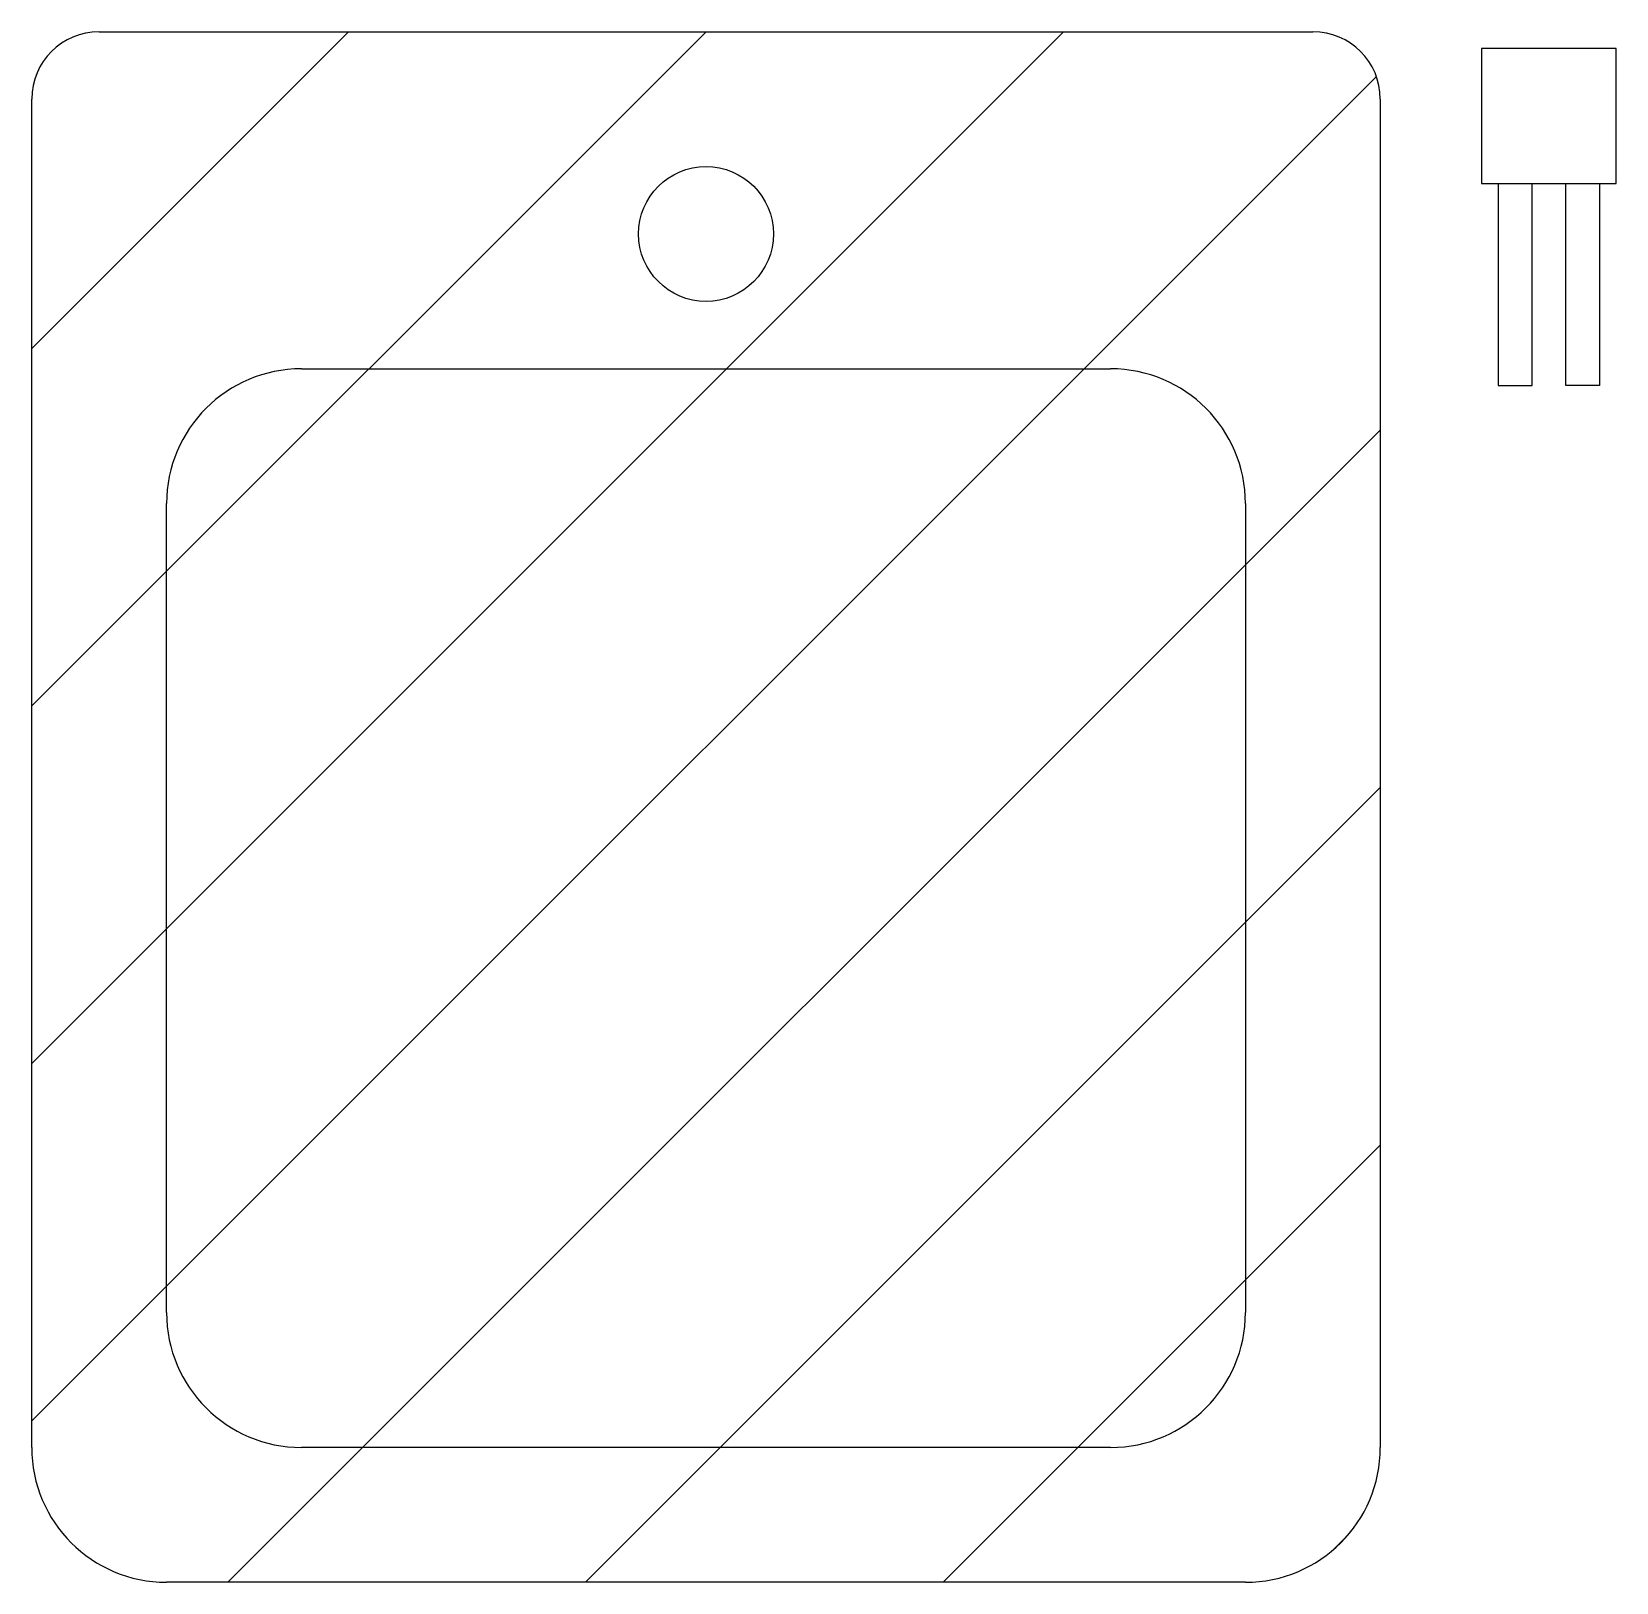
# Model space of a CAD drawing. Extents: x -10 to 13.5, y -23 to 0.
import ezdxf

# ---------------------------------------------------------------- set-up
doc = ezdxf.new("R2010")
doc.units = 0
doc.header["$LTSCALE"] = 0.375
doc.header["$MEASUREMENT"] = 0
doc.layers.get('0').update_dxf_attribs({"linetype": 'CONTINUOUS'})

msp = doc.modelspace()

# ---------------------------------------------------------------- hatches: boundary and pattern name
h = msp.add_hatch()
h.set_pattern_fill('ANSI31', color=256, scale=30, style=0)
edge = h.paths.add_edge_path()
edge.add_arc((9, -1), 1, 0, 90)
edge.add_line((9, 0), (-9, 0))
edge.add_arc((-9, -1), 1, 90, 180)
edge.add_line((-10, -1), (-10, -21))
edge.add_arc((-8, -21), 2, 180, 270)
edge.add_line((-8, -23), (8, -23))
edge.add_arc((8, -21), 2, 270, 360)
edge.add_line((10, -21), (10, -1))

# ---------------------------------------------------------------- linework, layer by layer
for p, q in [((-9, 0), (9, 0)), ((-10, -21), (-10, -1)), ((10, -1), (10, -21)), ((11.75, -2.25), (11.75, -5.25)), ((12.25, -5.25), (12.25, -2.25)), ((12.75, -5.25), (12.75, -2.25)), ((13.25, -2.25), (13.25, -5.25)), ((-6, -5), (6, -5)), ((11.75, -5.25), (12.25, -5.25)), ((13.25, -5.25), (12.75, -5.25)), ((-8, -19), (-8, -7)), ((8, -7), (8, -19)), ((6, -21), (-6, -21)), ((8, -23), (-8, -23))]:
    msp.add_line(p, q)
msp.add_lwpolyline([(13.5, -0.25), (11.5, -0.25), (11.5, -2.25), (13.5, -2.25)], close=True)
msp.add_circle((0, -3), 1)
for centre, radius, start, end in [((-9, -1), 1, 90, 180), ((9, -1), 1, 0, 90), ((-6, -7), 2, 90, 180), ((6, -7), 2, 0, 90), ((-6, -19), 2, 180, 270), ((6, -19), 2, 270, 0), ((-8, -21), 2, 180, 270), ((8, -21), 2, 270, 0)]:
    msp.add_arc(centre, radius, start, end)

doc.saveas('drawing.dxf')
